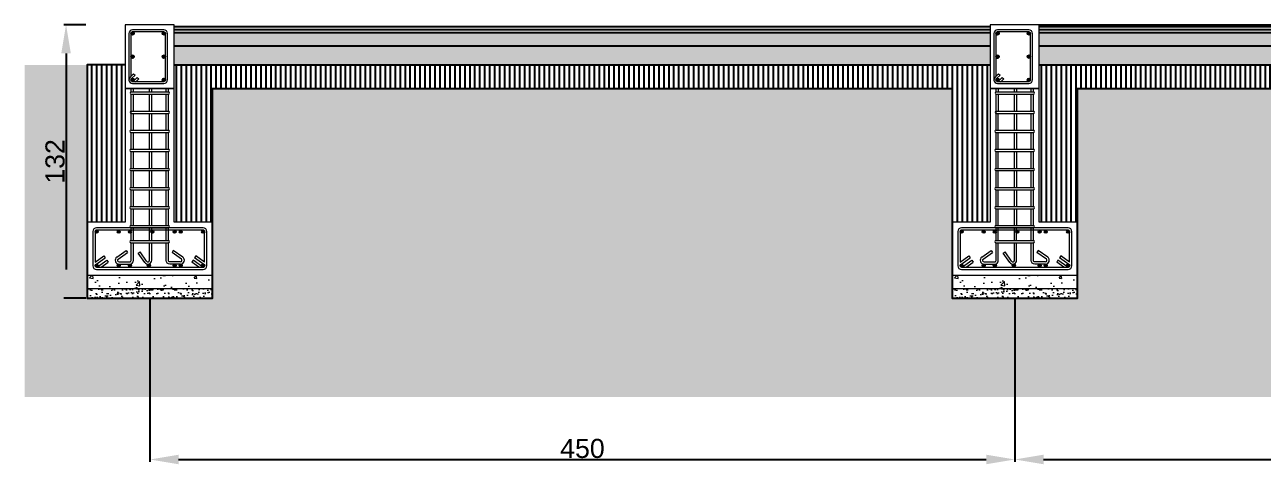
# Model space of a CAD drawing. Header units: centimetres. Extents: x 134057 to 145613, y 5028 to 39996.
# Drawn here: x 135015 to 135663, y 11762 to 11992 of the extents above; entities that cross this region are included whole.
import ezdxf

# ---------------------------------------------------------------- set-up
doc = ezdxf.new("R2010")
doc.units = ezdxf.units.CM
doc.header["$PDMODE"] = 2
for name, color, linetype, lineweight in [('ARS 01', 20, 'Continuous', 0), ('BEGOL', 254, 'Continuous', 18), ('LINE 0.20', 5, 'Continuous', 20), ('pondasi', 131, 'Continuous', 18), ('TEKS', 190, 'Continuous', 0)]:
    doc.layers.add(name, color=color, linetype=linetype, lineweight=lineweight)
doc.layers.add('dinding', color=151, linetype='Continuous')
doc.styles.get("Standard").update_dxf_attribs({"font": 'arial.ttf'})
doc.linetypes.add('BATTING', pattern='A,0.00254,-2.54,[134,ltypeshp.shx,S=2.54,R=0,X=-2.54,Y=0],-5.08,[134,ltypeshp.shx,S=2.54,R=180,X=2.54,Y=0],-2.54', length=10.16254)
doc.dimstyles.new('ISO-25', dxfattribs={"dimtxt": 2.5, "dimasz": 2.5, "dimexe": 1.25, "dimexo": 0.625, "dimtad": 1, "dimtxsty": 'Standard', "dimcen": 2.5, "dimadec": 0, "dimazin": 0, "dimtfac": 1, "dimtmove": 0, "dimatfit": 3, "dimfxl": 1, "dimarcsym": 0})
pattern_1 = [(90, (-15390.421, -24206.2774), (-2.6035, 0), [])]

# ---------------------------------------------------------------- blocks, each defined once
blk = doc.blocks.new('*D98')
at = {"layer": 'Defpoints', "color": 0, "transparency": 16777216}
for p in [(135047.7, 11992.18), (135036.69, 11849.04), (135047.7, 11849.04, -313.9)]:
    blk.add_point(p, dxfattribs=at)
at = {"layer": 'dinding', "color": 0, "lineweight": -2, "transparency": 16777216}
for p, q in [((135047.08, 11992.18), (135035.44, 11992.18)), ((135036.69, 11977.18), (135036.69, 11864.04)), ((135047.08, 11849.04), (135035.44, 11849.04))]:
    blk.add_line(p, q, dxfattribs=at)
at = {"layer": 'dinding', "color": 0, "transparency": 16777216}
for points in [[(135034.19, 11977.18), (135039.19, 11977.18), (135036.69, 11992.18)], [(135034.19, 11864.04), (135039.19, 11864.04), (135036.69, 11849.04)]]:
    blk.add_solid(points, dxfattribs=at)
at = {"layer": 'dinding', "color": 0, "transparency": 16777216, "insert": (135030.96, 11920.61), "char_height": 10, "attachment_point": 5, "rotation": 90}
blk.add_mtext('132', dxfattribs=at)
blk = doc.blocks.new('*D103')
at = {"layer": 'Defpoints', "color": 0, "transparency": 16777216}
for p in [(135080.6, 11849.04), (135533.26, 11849.04), (135533.26, 11764.51)]:
    blk.add_point(p, dxfattribs=at)
at = {"layer": 'dinding', "color": 0, "lineweight": -2, "transparency": 16777216}
for p, q in [((135080.6, 11848.42), (135080.6, 11763.26)), ((135533.26, 11848.42), (135533.26, 11763.26)), ((135095.6, 11764.51), (135518.26, 11764.51))]:
    blk.add_line(p, q, dxfattribs=at)
at = {"layer": 'dinding', "color": 0, "transparency": 16777216}
for points in [[(135095.6, 11767.01), (135095.6, 11762.01), (135080.6, 11764.51)], [(135518.26, 11767.01), (135518.26, 11762.01), (135533.26, 11764.51)]]:
    blk.add_solid(points, dxfattribs=at)
at = {"layer": 'dinding', "color": 0, "transparency": 16777216, "insert": (135306.93, 11770.24), "char_height": 10, "attachment_point": 5}
blk.add_mtext('450', dxfattribs=at)
blk = doc.blocks.new('*D104')
at = {"layer": 'Defpoints', "color": 0, "transparency": 16777216}
for p in [(135533.26, 11849.04), (135983.26, 11849.04), (135983.26, 11764.51)]:
    blk.add_point(p, dxfattribs=at)
at = {"layer": 'dinding', "color": 0, "lineweight": -2, "transparency": 16777216}
for p, q in [((135533.26, 11848.42), (135533.26, 11763.26)), ((135983.26, 11848.42), (135983.26, 11763.26)), ((135548.26, 11764.51), (135968.26, 11764.51))]:
    blk.add_line(p, q, dxfattribs=at)
at = {"layer": 'dinding', "color": 0, "transparency": 16777216}
for points in [[(135548.26, 11767.01), (135548.26, 11762.01), (135533.26, 11764.51)], [(135968.26, 11767.01), (135968.26, 11762.01), (135983.26, 11764.51)]]:
    blk.add_solid(points, dxfattribs=at)
at = {"layer": 'dinding', "color": 0, "transparency": 16777216, "insert": (135758.26, 11770.24), "char_height": 10, "attachment_point": 5}
blk.add_mtext('450', dxfattribs=at)

msp = doc.modelspace()

# ---------------------------------------------------------------- hatches: boundary and pattern name
at = {"true_color": 0x636466}
h = msp.add_hatch(dxfattribs=at)
h.set_pattern_fill('EARTH', color=251, scale=3, angle=45)
h.set_pattern_definition([(45, (-15390.42, -24206.277), (0, 26.9407684), [19.05, -19.05]), (45, (-15395.472, -24201.226), (0, 26.9407684), [19.05, -19.05]), (45, (-15400.524, -24196.175), (0, 26.9407684), [19.05, -19.05]), (135, (-15400.524, -24192.807), (-26.9407684, 0), [19.05, -19.05]), (135, (-15395.472, -24187.756), (-26.9407684, 0), [19.05, -19.05]), (135, (-15390.42, -24182.704), (-26.9407684, 0), [19.05, -19.05])])
h.paths.add_polyline_path([(136400.371, 11958.77), (136015.971, 11958.77), (136015.971, 11849.044), (135950.371, 11849.044), (135950.371, 11958.77), (135565.971, 11958.77), (135565.971, 11849.044), (135500.371, 11849.044), (135500.371, 11958.77), (135113.304, 11958.77), (135113.304, 11888.77), (135113.304, 11849.044), (135047.704, 11849.044), (135047.704, 11971.181), (135015.08, 11971.181), (135015.08, 11797.314), (136965.01, 11797.314), (136965.01, 11958.77), (136915.971, 11958.77), (136915.971, 11849.044), (136850.371, 11849.044), (136850.371, 11958.77), (136465.971, 11958.77), (136465.971, 11849.044), (136400.371, 11849.044)])
at = {"layer": 'ARS 01', "lineweight": 15}
h = msp.add_hatch(dxfattribs=at)
h.set_pattern_fill('ANSI33', color=256, scale=0.053202, style=0)
h.set_pattern_definition([(315, (135070.66984, 11987.60554), (-0.238885, -0.238885), []), (315, (135070.90873, 11987.60554), (-0.238885, -0.238885), [0.168917, -0.08446])])
h.paths.add_polyline_path([(135072.372, 11987.606, -1), (135070.67, 11987.606, -1)])
h = msp.add_hatch(dxfattribs=at)
h.set_pattern_fill('ANSI33', color=256, scale=0.053202, style=0)
h.set_pattern_definition([(225, (135088.721, 11987.60554), (0.238885, -0.238885), []), (225, (135088.48212, 11987.60554), (0.238885, -0.238885), [0.168917, -0.08446])])
h.paths.add_polyline_path([(135087.019, 11987.606, 1), (135088.721, 11987.606, 1)])
h = msp.add_hatch(dxfattribs=at)
h.set_pattern_fill('ANSI33', color=256, scale=0.053202, style=0)
h.set_pattern_definition([(315, (135523.33635, 11987.60554), (-0.238885, -0.238885), []), (315, (135523.57523, 11987.60554), (-0.238885, -0.238885), [0.168917, -0.08446])])
h.paths.add_polyline_path([(135525.039, 11987.606, -1), (135523.336, 11987.606, -1)])
h = msp.add_hatch(dxfattribs=at)
h.set_pattern_fill('ANSI33', color=256, scale=0.053202, style=0)
h.set_pattern_definition([(225, (135541.3875, 11987.60554), (0.238885, -0.238885), []), (225, (135541.14863, 11987.60554), (0.238885, -0.238885), [0.168917, -0.08446])])
h.paths.add_polyline_path([(135539.685, 11987.606, 1), (135541.388, 11987.606, 1)])
h = msp.add_hatch(dxfattribs=at)
h.set_pattern_fill('ANSI33', color=256, scale=0.053202, style=0)
h.set_pattern_definition([(45, (135070.66984, 11975.47544), (-0.238885, 0.238885), []), (45, (135070.90873, 11975.47544), (-0.238885, 0.238885), [0.168917, -0.08446])])
h.paths.add_polyline_path([(135072.372, 11975.475, 1), (135070.67, 11975.475, 1)])
h = msp.add_hatch(dxfattribs=at)
h.set_pattern_fill('ANSI33', color=256, scale=0.053202, style=0)
h.set_pattern_definition([(315, (135070.66984, 11975.47544), (-0.238885, -0.238885), []), (315, (135070.90873, 11975.47544), (-0.238885, -0.238885), [0.168917, -0.08446])])
h.paths.add_polyline_path([(135072.372, 11975.475, -1), (135070.67, 11975.475, -1)])
h = msp.add_hatch(dxfattribs=at)
h.set_pattern_fill('ANSI33', color=256, scale=0.053202, style=0)
h.set_pattern_definition([(135, (135088.721, 11975.47544), (0.238885, 0.238885), []), (135, (135088.48212, 11975.47544), (0.238885, 0.238885), [0.168917, -0.08446])])
h.paths.add_polyline_path([(135087.019, 11975.475, -1), (135088.721, 11975.475, -1)])
h = msp.add_hatch(dxfattribs=at)
h.set_pattern_fill('ANSI33', color=256, scale=0.053202, style=0)
h.set_pattern_definition([(225, (135088.721, 11975.47544), (0.238885, -0.238885), []), (225, (135088.48212, 11975.47544), (0.238885, -0.238885), [0.168917, -0.08446])])
h.paths.add_polyline_path([(135087.019, 11975.475, 1), (135088.721, 11975.475, 1)])
h = msp.add_hatch(dxfattribs=at)
h.set_pattern_fill('ANSI33', color=256, scale=0.053202, style=0)
h.set_pattern_definition([(45, (135523.33635, 11975.47544), (-0.238885, 0.238885), []), (45, (135523.57523, 11975.47544), (-0.238885, 0.238885), [0.168917, -0.08446])])
h.paths.add_polyline_path([(135525.039, 11975.475, 1), (135523.336, 11975.475, 1)])
h = msp.add_hatch(dxfattribs=at)
h.set_pattern_fill('ANSI33', color=256, scale=0.053202, style=0)
h.set_pattern_definition([(315, (135523.33635, 11975.47544), (-0.238885, -0.238885), []), (315, (135523.57523, 11975.47544), (-0.238885, -0.238885), [0.168917, -0.08446])])
h.paths.add_polyline_path([(135525.039, 11975.475, -1), (135523.336, 11975.475, -1)])
h = msp.add_hatch(dxfattribs=at)
h.set_pattern_fill('ANSI33', color=256, scale=0.053202, style=0)
h.set_pattern_definition([(135, (135541.3875, 11975.47544), (0.238885, 0.238885), []), (135, (135541.14863, 11975.47544), (0.238885, 0.238885), [0.168917, -0.08446])])
h.paths.add_polyline_path([(135539.685, 11975.475, -1), (135541.388, 11975.475, -1)])
h = msp.add_hatch(dxfattribs=at)
h.set_pattern_fill('ANSI33', color=256, scale=0.053202, style=0)
h.set_pattern_definition([(225, (135541.3875, 11975.47544), (0.238885, -0.238885), []), (225, (135541.14863, 11975.47544), (0.238885, -0.238885), [0.168917, -0.08446])])
h.paths.add_polyline_path([(135539.685, 11975.475, 1), (135541.388, 11975.475, 1)])
h = msp.add_hatch(dxfattribs=at)
h.set_pattern_fill('ANSI33', color=256, scale=0.053202, style=0)
h.set_pattern_definition([(45, (135070.66984, 11963.34534), (-0.238885, 0.238885), []), (45, (135070.90873, 11963.34534), (-0.238885, 0.238885), [0.168917, -0.08446])])
h.paths.add_polyline_path([(135072.372, 11963.345, 1), (135070.67, 11963.345, 1)])
h = msp.add_hatch(dxfattribs=at)
h.set_pattern_fill('ANSI33', color=256, scale=0.053202, style=0)
h.set_pattern_definition([(135, (135088.721, 11963.34534), (0.238885, 0.238885), []), (135, (135088.48212, 11963.34534), (0.238885, 0.238885), [0.168917, -0.08446])])
h.paths.add_polyline_path([(135087.019, 11963.345, -1), (135088.721, 11963.345, -1)])
h = msp.add_hatch(dxfattribs=at)
h.set_pattern_fill('ANSI33', color=256, scale=0.053202, style=0)
h.set_pattern_definition([(45, (135523.33635, 11963.34534), (-0.238885, 0.238885), []), (45, (135523.57523, 11963.34534), (-0.238885, 0.238885), [0.168917, -0.08446])])
h.paths.add_polyline_path([(135525.039, 11963.345, 1), (135523.336, 11963.345, 1)])
h = msp.add_hatch(dxfattribs=at)
h.set_pattern_fill('ANSI33', color=256, scale=0.053202, style=0)
h.set_pattern_definition([(135, (135541.3875, 11963.34534), (0.238885, 0.238885), []), (135, (135541.14863, 11963.34534), (0.238885, 0.238885), [0.168917, -0.08446])])
h.paths.add_polyline_path([(135539.685, 11963.345, -1), (135541.388, 11963.345, -1)])
at = {"layer": 'dinding', "true_color": 0x636466}
h = msp.add_hatch(dxfattribs=at)
h.set_pattern_fill('AR-CONC', color=251, scale=0.06, angle=45)
h.set_pattern_definition([(95, (-15390.421, -24206.277), (8.405679, 7.05320276), [1.143, -12.573]), (40, (-15390.421, -24206.277), (-9.6011072, 6.6106037), [0.9144, -10.05843505]), (145.451445, (-15389.72, -24205.69), (-1.19542786, 13.6638061), [0.9714005, -10.6854147]), (91.1842, (-15392.576, -24204.122), (13.2846146, 9.7172048), [1.7145, -18.8595]), (141.635558, (-15391.469, -24203.312), (-0.425197, 20.5696058), [1.4571014, -16.0281365]), (36.184151, (-15392.576, -24204.122), (-0.425197, 20.5696058), [1.371598, -15.087584]), (66, (-15390.96, -24203.583), (10.77119876, 2.09370894), [1.143, -12.573]), (11, (-15390.96, -24203.583), (-5.1923956, 10.4364716), [0.9144, -10.0584]), (116.451445, (-15390.062, -24203.409), (5.5788031, 12.53018056), [0.9714005, -10.68539626]), (82.5, (-15390.421, -24206.2774), (-3.45632814, 3.71840482), [0, -9.93648, 0, -10.2108, 0, -10.0965]), (52.5, (-15390.421, -24206.2774), (-1.41538364, 7.08522002), [0, -5.82168, 0, -9.70788, 0, -3.8481]), (12.5, (-15392.824, -24208.6806), (5.99567178, 5.50957173), [0, -3.81, 0, -11.8872, 0, -15.7734]), (2.5, (-15393.9016, -24209.758), (5.20583427, 7.36334357), [0, -4.953, 0, -7.89432, 0, -11.2014])])
h.paths.add_polyline_path([(135520.371, 11988.181), (135093.304, 11988.181), (135093.304, 11981.181), (135520.371, 11981.181)])
h.paths.add_polyline_path([(135970.371, 11988.181), (135545.971, 11988.181), (135545.971, 11981.181), (135970.371, 11981.181)])
h.paths.add_polyline_path([(136870.371, 11988.181), (136445.971, 11988.181), (136445.971, 11981.181), (136870.371, 11981.181)])
h = msp.add_hatch(dxfattribs=at)
h.set_pattern_fill('AR-SAND', color=251, scale=0.075, angle=45)
h.set_pattern_definition([(82.5, (-15390.421, -24206.2774), (-2.680360115, 2.51065117), [0, -2.8956, 0, -3.2385, 0, -3.095625]), (52.5, (-15390.421, -24206.2774), (-1.41758196, 6.18549639), [0, -1.5621, 0, -2.60985, 0, -1.000125]), (12.5, (-15392.0777, -24207.9343), (4.187248694, 4.20249234), [0, -0.9525, 0, -3.429, 0, -4.47675]), (2.5, (-15392.0777, -24207.9343), (2.86710832, 5.23163086), [0, -0.47625, 0, -2.2479, 0, -2.57175])])
h.paths.add_polyline_path([(135520.371, 11980.051), (135520.371, 11981.181), (135093.304, 11981.181), (135093.304, 11971.181), (135520.371, 11971.181)])
h = msp.add_hatch(dxfattribs=at)
h.set_pattern_fill('AR-SAND', color=251, scale=0.075, angle=45)
h.set_pattern_definition([(82.5, (-14937.7544, -24206.472), (-2.680360115, 2.51065117), [0, -2.8956, 0, -3.2385, 0, -3.095625]), (52.5, (-14937.7544, -24206.472), (-1.41758196, 6.18549639), [0, -1.5621, 0, -2.60985, 0, -1.000125]), (12.5, (-14939.4112, -24208.129), (4.187248694, 4.20249234), [0, -0.9525, 0, -3.429, 0, -4.47675]), (2.5, (-14939.411, -24208.129), (2.86710832, 5.23163086), [0, -0.47625, 0, -2.2479, 0, -2.57175])])
h.paths.add_polyline_path([(135973.037, 11979.856), (135973.037, 11980.986), (135545.971, 11980.986), (135545.971, 11970.986), (135973.037, 11970.986)])
h = msp.add_hatch(dxfattribs=at)
h.set_pattern_fill('ANSI31', color=251, scale=0.82, angle=45)
h.set_pattern_definition(pattern_1)
h.paths.add_polyline_path([(135067.704, 11958.77), (135067.704, 11971.181), (135047.704, 11971.181), (135047.704, 11888.77), (135067.704, 11888.77)])
h.paths.add_polyline_path([(136915.971, 11958.77), (136895.971, 11958.77), (136895.971, 11888.77), (136915.971, 11888.77)])
h = msp.add_hatch(dxfattribs=at)
h.set_pattern_fill('ANSI31', color=251, scale=0.82, angle=45)
h.set_pattern_definition(pattern_1)
h.paths.add_polyline_path([(135520.371, 11971.181), (135093.304, 11971.181), (135093.304, 11958.77), (135093.304, 11888.77), (135113.304, 11888.77), (135113.304, 11958.77), (135500.371, 11958.77), (135500.371, 11888.77), (135520.371, 11888.77), (135520.371, 11958.77)])
h = msp.add_hatch(dxfattribs=at)
h.set_pattern_fill('ANSI31', color=251, scale=0.82, angle=45)
h.set_pattern_definition([(90, (-14937.7544, -24206.2774), (-2.6035, 0), [])])
h.paths.add_polyline_path([(135973.037, 11971.181), (135545.971, 11971.181), (135545.971, 11958.77), (135545.971, 11888.77), (135565.971, 11888.77), (135565.971, 11958.77), (135953.037, 11958.77), (135953.037, 11888.77), (135973.037, 11888.77), (135973.037, 11958.77)])
at = {"layer": 'pondasi'}
h = msp.add_hatch(color=256, dxfattribs=at)
h.dxf.hatch_style = 1
h.paths.add_polyline_path([(135051.904, 11883.77, -1), (135053.504, 11883.77, -1)])
h = msp.add_hatch(color=256, dxfattribs=at)
h.dxf.hatch_style = 1
h.paths.add_polyline_path([(135063.471, 11883.77, -1), (135065.071, 11883.77, -1)])
h = msp.add_hatch(color=256, dxfattribs=at)
h.dxf.hatch_style = 1
h.paths.add_polyline_path([(135069.279, 11883.77, -1), (135070.879, 11883.77, -1)])
h = msp.add_hatch(color=256, dxfattribs=at)
h.dxf.hatch_style = 1
h.paths.add_polyline_path([(135081.07, 11883.755, -1), (135082.67, 11883.755, -1)])
h = msp.add_hatch(color=256, dxfattribs=at)
h.dxf.hatch_style = 1
h.paths.add_polyline_path([(135092.712, 11883.77, -1), (135094.312, 11883.77, -1)])
h = msp.add_hatch(color=256, dxfattribs=at)
h.dxf.hatch_style = 1
h.paths.add_polyline_path([(135095.937, 11883.77, -1), (135097.537, 11883.77, -1)])
h = msp.add_hatch(color=256, dxfattribs=at)
h.dxf.hatch_style = 1
h.paths.add_polyline_path([(135107.654, 11883.77, -1), (135109.254, 11883.77, -1)])
h = msp.add_hatch(color=256, dxfattribs=at)
h.dxf.hatch_style = 1
h.paths.add_polyline_path([(135504.571, 11883.77, -1), (135506.171, 11883.77, -1)])
h = msp.add_hatch(color=256, dxfattribs=at)
h.dxf.hatch_style = 1
h.paths.add_polyline_path([(135516.137, 11883.77, -1), (135517.737, 11883.77, -1)])
h = msp.add_hatch(color=256, dxfattribs=at)
h.dxf.hatch_style = 1
h.paths.add_polyline_path([(135521.945, 11883.77, -1), (135523.545, 11883.77, -1)])
h = msp.add_hatch(color=256, dxfattribs=at)
h.dxf.hatch_style = 1
h.paths.add_polyline_path([(135533.737, 11883.755, -1), (135535.337, 11883.755, -1)])
h = msp.add_hatch(color=256, dxfattribs=at)
h.dxf.hatch_style = 1
h.paths.add_polyline_path([(135545.379, 11883.77, -1), (135546.979, 11883.77, -1)])
h = msp.add_hatch(color=256, dxfattribs=at)
h.dxf.hatch_style = 1
h.paths.add_polyline_path([(135548.604, 11883.77, -1), (135550.204, 11883.77, -1)])
h = msp.add_hatch(color=256, dxfattribs=at)
h.dxf.hatch_style = 1
h.paths.add_polyline_path([(135560.321, 11883.77, -1), (135561.921, 11883.77, -1)])
at = {"layer": 'pondasi', "lineweight": 5, "ltscale": 0.5}
h = msp.add_hatch(dxfattribs=at)
h.set_pattern_fill('AR-CONC', color=256, scale=0.09)
h.set_pattern_definition([(50, (134840.229, 6029.036), (16.39662, -1.434518), [1.7145, -18.8595]), (355, (134840.229, 6029.036), (-3.17191, 17.195116), [1.3716, -15.087653]), (100.45144, (134841.595, 6028.917), (13.224712, 15.760598), [1.4571, -16.02812]), (46.1842, (134840.229, 6033.608), (24.397114, -3.78381), [2.57175, -28.28925]), (96.63556, (134842.262, 6033.293), (21.36637, 22.26835), [2.18565, -24.0422]), (351.18415, (134840.23, 6033.608), (21.36637, 22.26835), [2.0574, -22.63138]), (21, (134842.515, 6032.465), (13.645295, -9.203868), [1.7145, -18.8595]), (326, (134842.515, 6032.465), (5.562183, 16.576917), [1.3716, -15.0876]), (71.45144, (134843.652, 6031.698), (19.207478, 7.37305), [1.4571, -16.028094]), (37.5, (134840.229, 6029.0364), (0.277974, 7.6099535), [0, -14.90472, 0, -15.3162, 0, -15.14475]), (7.5, (134840.229, 6029.0364), (6.01377, 9.016252), [0, -8.73252, 0, -14.56182, 0, -5.77215]), (327.5, (134835.131, 6029.0364), (12.2031536, -0.515587), [0, -5.715, 0, -17.8308, 0, -23.6601]), (317.5, (134832.845, 6029.036), (13.331626, 2.288384), [0, -7.4295, 0, -11.84148, 0, -16.8021])])
h.paths.add_polyline_path([(135113.304, 11861.044), (135047.704, 11861.044), (135047.704, 11854.044), (135113.304, 11854.044)])
at = {"layer": 'pondasi'}
h = msp.add_hatch(color=256, dxfattribs=at)
h.dxf.hatch_style = 1
h.paths.add_polyline_path([(135051.904, 11866.044, 1), (135053.504, 11866.044, 1)])
h = msp.add_hatch(color=256, dxfattribs=at)
h.dxf.hatch_style = 1
h.paths.add_polyline_path([(135063.471, 11866.044, 1), (135065.071, 11866.044, 1)])
h = msp.add_hatch(color=256, dxfattribs=at)
h.dxf.hatch_style = 1
h.paths.add_polyline_path([(135069.279, 11866.044, 1), (135070.879, 11866.044, 1)])
h = msp.add_hatch(color=256, dxfattribs=at)
h.dxf.hatch_style = 1
h.paths.add_polyline_path([(135079.204, 11866.044, 1), (135080.804, 11866.044, 1)])
h = msp.add_hatch(color=256, dxfattribs=at)
h.dxf.hatch_style = 1
h.paths.add_polyline_path([(135092.712, 11866.044, 1), (135094.312, 11866.044, 1)])
h = msp.add_hatch(color=256, dxfattribs=at)
h.dxf.hatch_style = 1
h.paths.add_polyline_path([(135095.937, 11866.044, 1), (135097.537, 11866.044, 1)])
h = msp.add_hatch(color=256, dxfattribs=at)
h.dxf.hatch_style = 1
h.paths.add_polyline_path([(135107.654, 11866.044, 1), (135109.254, 11866.044, 1)])
at = {"layer": 'pondasi', "lineweight": 5, "ltscale": 0.5}
h = msp.add_hatch(dxfattribs=at)
h.set_pattern_fill('AR-CONC', color=256, scale=0.09)
h.set_pattern_definition([(50, (135292.895, 6029.036), (16.39662, -1.434518), [1.7145, -18.8595]), (355, (135292.895, 6029.036), (-3.17191, 17.195116), [1.3716, -15.087653]), (100.45144, (135294.262, 6028.917), (13.224712, 15.760598), [1.4571, -16.02812]), (46.1842, (135292.895, 6033.608), (24.397114, -3.78381), [2.57175, -28.28925]), (96.63556, (135294.928, 6033.293), (21.36637, 22.26835), [2.18565, -24.0422]), (351.18415, (135292.895, 6033.608), (21.36637, 22.26835), [2.0574, -22.63138]), (21, (135295.181, 6032.465), (13.645295, -9.203868), [1.7145, -18.8595]), (326, (135295.181, 6032.465), (5.562183, 16.576917), [1.3716, -15.0876]), (71.45144, (135296.318, 6031.698), (19.207478, 7.37305), [1.4571, -16.028094]), (37.5, (135292.8953, 6029.0364), (0.277974, 7.6099535), [0, -14.90472, 0, -15.3162, 0, -15.14475]), (7.5, (135292.895, 6029.0364), (6.01377, 9.016252), [0, -8.73252, 0, -14.56182, 0, -5.77215]), (327.5, (135287.7975, 6029.0364), (12.2031536, -0.515587), [0, -5.715, 0, -17.8308, 0, -23.6601]), (317.5, (135285.512, 6029.036), (13.331626, 2.288384), [0, -7.4295, 0, -11.84148, 0, -16.8021])])
h.paths.add_polyline_path([(135565.971, 11861.044), (135500.371, 11861.044), (135500.371, 11854.044), (135565.971, 11854.044)])
at = {"layer": 'pondasi'}
h = msp.add_hatch(color=256, dxfattribs=at)
h.dxf.hatch_style = 1
h.paths.add_polyline_path([(135504.571, 11866.044, 1), (135506.171, 11866.044, 1)])
h = msp.add_hatch(color=256, dxfattribs=at)
h.dxf.hatch_style = 1
h.paths.add_polyline_path([(135516.137, 11866.044, 1), (135517.737, 11866.044, 1)])
h = msp.add_hatch(color=256, dxfattribs=at)
h.dxf.hatch_style = 1
h.paths.add_polyline_path([(135521.945, 11866.044, 1), (135523.545, 11866.044, 1)])
h = msp.add_hatch(color=256, dxfattribs=at)
h.dxf.hatch_style = 1
h.paths.add_polyline_path([(135531.871, 11866.044, 1), (135533.471, 11866.044, 1)])
h = msp.add_hatch(color=256, dxfattribs=at)
h.dxf.hatch_style = 1
h.paths.add_polyline_path([(135545.379, 11866.044, 1), (135546.979, 11866.044, 1)])
h = msp.add_hatch(color=256, dxfattribs=at)
h.dxf.hatch_style = 1
h.paths.add_polyline_path([(135548.604, 11866.044, 1), (135550.204, 11866.044, 1)])
h = msp.add_hatch(color=256, dxfattribs=at)
h.dxf.hatch_style = 1
h.paths.add_polyline_path([(135560.321, 11866.044, 1), (135561.921, 11866.044, 1)])
at = {"layer": 'pondasi', "lineweight": 5, "ltscale": 0.5}
h = msp.add_hatch(dxfattribs=at)
h.set_pattern_fill('AR-SAND', color=256, scale=0.08)
h.set_pattern_definition([(37.5, (134840.2288, 6029.0364), (-0.1280025, 3.9153059), [0, -3.08864, 0, -3.4544, 0, -3.302]), (7.5, (134840.229, 6029.0364), (3.5961863, 5.734601), [0, -1.66624, 0, -2.78384, 0, -1.0668]), (327.5, (134837.7295, 6029.0364), (6.327939, 0.0114975), [0, -1.016, 0, -3.6576, 0, -4.7752]), (317.5, (134837.7295, 6029.0364), (6.1084516, 1.7834346), [0, -0.508, 0, -2.39776, 0, -2.7432])])
h.paths.add_polyline_path([(135113.304, 11854.044), (135047.704, 11854.044), (135047.704, 11849.044), (135113.304, 11849.044)])
h = msp.add_hatch(dxfattribs=at)
h.set_pattern_fill('AR-SAND', color=256, scale=0.08)
h.set_pattern_definition([(37.5, (135292.8953, 6029.0364), (-0.1280025, 3.9153059), [0, -3.08864, 0, -3.4544, 0, -3.302]), (7.5, (135292.8953, 6029.0364), (3.5961863, 5.734601), [0, -1.66624, 0, -2.78384, 0, -1.0668]), (327.5, (135290.396, 6029.0364), (6.327939, 0.0114975), [0, -1.016, 0, -3.6576, 0, -4.7752]), (317.5, (135290.396, 6029.0364), (6.1084516, 1.7834346), [0, -0.508, 0, -2.39776, 0, -2.7432])])
h.paths.add_polyline_path([(135565.971, 11854.044), (135500.371, 11854.044), (135500.371, 11849.044), (135565.971, 11849.044)])

# ---------------------------------------------------------------- linework, layer by layer
at = {"layer": 'BEGOL', "lineweight": 15}
for p, q in [((135069.606, 11987.606), (135069.606, 11975.475)), ((135070.67, 11987.606), (135070.67, 11975.475)), ((135083.651, 11989.521), (135071.521, 11989.521)), ((135083.651, 11988.457), (135071.521, 11988.457)), ((135087.87, 11989.521), (135075.74, 11989.521)), ((135087.87, 11988.457), (135075.74, 11988.457)), ((135088.721, 11975.475), (135088.721, 11987.606)), ((135089.785, 11975.475), (135089.785, 11987.606)), ((135522.272, 11987.606), (135522.272, 11975.475)), ((135523.336, 11987.606), (135523.336, 11975.475)), ((135536.318, 11989.521), (135524.188, 11989.521)), ((135536.318, 11988.457), (135524.188, 11988.457)), ((135540.536, 11989.521), (135528.406, 11989.521)), ((135540.536, 11988.457), (135528.406, 11988.457)), ((135541.388, 11975.475), (135541.388, 11987.606)), ((135542.452, 11975.475), (135542.452, 11987.606)), ((135069.606, 11975.475), (135069.606, 11963.345)), ((135070.67, 11975.475), (135070.67, 11965.193)), ((135088.721, 11963.345), (135088.721, 11975.475)), ((135089.785, 11963.345), (135089.785, 11975.475)), ((135522.272, 11975.475), (135522.272, 11963.345)), ((135523.336, 11975.475), (135523.336, 11965.193)), ((135541.388, 11963.345), (135541.388, 11975.475)), ((135542.452, 11963.345), (135542.452, 11975.475)), ((135071.521, 11962.494), (135083.651, 11962.494)), ((135071.521, 11961.43), (135083.651, 11961.43)), ((135075.74, 11962.494), (135087.87, 11962.494)), ((135075.74, 11961.43), (135087.87, 11961.43)), ((135524.188, 11962.494), (135536.318, 11962.494)), ((135524.188, 11961.43), (135536.318, 11961.43)), ((135528.406, 11962.494), (135540.536, 11962.494)), ((135528.406, 11961.43), (135540.536, 11961.43))]:
    msp.add_line(p, q, dxfattribs=at)
for points in [[(135070.174, 11964.706), (135072.041, 11966.536), (135072.785, 11965.776), (135070.919, 11963.947)], [(135072.123, 11962.743), (135073.952, 11964.61), (135074.712, 11963.865), (135073.368, 11962.494)], [(135522.84, 11964.706), (135524.707, 11966.536), (135525.452, 11965.776), (135523.586, 11963.947)], [(135524.789, 11962.743), (135526.619, 11964.61), (135527.379, 11963.865), (135526.035, 11962.494)]]:
    msp.add_lwpolyline(points, dxfattribs=at)
for centre in [(135071.521, 11987.606), (135087.87, 11987.606), (135524.188, 11987.606), (135540.536, 11987.606), (135071.521, 11975.475), (135071.521, 11975.475), (135087.87, 11975.475), (135087.87, 11975.475), (135524.188, 11975.475), (135524.188, 11975.475), (135540.536, 11975.475), (135540.536, 11975.475), (135071.521, 11963.345), (135087.87, 11963.345), (135524.188, 11963.345), (135540.536, 11963.345)]:
    msp.add_circle(centre, 0.851, dxfattribs=at)
for centre, radius, start, end in [((135071.521, 11987.606), 1.915, 90, 180), ((135071.521, 11987.606), 0.851, 90, 180), ((135087.87, 11987.606), 1.915, 0, 90), ((135087.87, 11987.606), 0.851, 360, 90), ((135524.188, 11987.606), 1.915, 90, 180), ((135524.188, 11987.606), 0.851, 90, 180), ((135540.536, 11987.606), 1.915, 0, 90), ((135540.536, 11987.606), 0.851, 360, 90), ((135071.521, 11975.475), 0.851, 90, 180), ((135071.521, 11975.475), 0.851, 180, 270), ((135071.521, 11975.475), 1.915, 315.2895, 315.868534), ((135087.87, 11975.475), 0.851, 360, 90), ((135087.87, 11975.475), 0.851, 270, 360), ((135524.188, 11975.475), 0.851, 90, 180), ((135524.188, 11975.475), 0.851, 180, 270), ((135524.188, 11975.475), 1.915, 315.2895, 315.868534), ((135540.536, 11975.475), 0.851, 360, 90), ((135540.536, 11975.475), 0.851, 270, 360), ((135071.521, 11963.345), 1.915, 134.131466, 270), ((135524.188, 11963.345), 1.915, 134.131466, 270), ((135071.521, 11963.345), 1.915, 180, 270), ((135071.521, 11963.345), 0.851, 180, 270), ((135071.521, 11963.345), 1.915, 315.2895, 315.868534), ((135087.87, 11963.345), 0.851, 270, 360), ((135087.87, 11963.345), 1.915, 270, 360), ((135524.188, 11963.345), 1.915, 180, 270), ((135524.188, 11963.345), 0.851, 180, 270), ((135524.188, 11963.345), 1.915, 315.2895, 315.868534), ((135540.536, 11963.345), 0.851, 270, 360), ((135540.536, 11963.345), 1.915, 270, 360)]:
    msp.add_arc(centre, radius, start, end, dxfattribs=at)
at = {"layer": 'dinding'}
for p, q in [((135093.304, 11991.181), (135520.622, 11991.181)), ((135545.971, 11992.181), (135970.371, 11992.181)), ((135545.971, 11991.181), (135970.371, 11991.181)), ((135093.304, 11988.181), (135520.622, 11988.181)), ((135545.971, 11988.181), (135970.371, 11988.181)), ((135093.304, 11981.181), (135520.622, 11981.181)), ((135545.971, 11981.181), (135970.371, 11981.181)), ((135093.304, 11971.181), (135520.622, 11971.181)), ((135545.971, 11971.181), (135970.371, 11971.181))]:
    msp.add_line(p, q, dxfattribs=at)
at = {"layer": 'dinding', "linetype": 'BATTING', "ltscale": 0.12}
for p, q in [((135093.304, 11989.681), (135520.622, 11989.681)), ((135545.971, 11989.681), (135970.371, 11989.681))]:
    msp.add_line(p, q, dxfattribs=at)
at = {"layer": 'dinding'}
msp.add_lwpolyline([(135067.704, 11971.181), (135047.704, 11971.181), (135047.704, 11849.044), (135113.304, 11849.044), (135113.304, 11888.77), (135113.304, 11958.77), (135500.371, 11958.77), (135500.371, 11849.044), (135565.971, 11849.044), (135565.971, 11958.77), (135950.371, 11958.77), (135950.371, 11849.044), (136015.971, 11849.044), (136015.971, 11958.77), (136400.371, 11958.77), (136400.371, 11849.044), (136465.971, 11849.044), (136465.971, 11958.77), (136850.371, 11958.77), (136850.371, 11849.044), (136915.971, 11849.044), (136915.971, 11958.77), (136895.971, 11958.77)], dxfattribs=at)
at = {"layer": 'LINE 0.20', "lineweight": 15}
for p, q in [((135088.227, 11992.181), (135067.704, 11992.181)), ((135067.704, 11992.181, -313.896), (135067.704, 11980.051, -313.896)), ((135088.478, 11992.181), (135067.955, 11992.181)), ((135093.304, 11992.181), (135071.164, 11992.181)), ((135093.304, 11958.77, -313.896), (135093.304, 11992.181, -313.896)), ((135540.893, 11992.181), (135520.371, 11992.181)), ((135520.371, 11992.181, -313.896), (135520.371, 11980.051, -313.896)), ((135540.893, 11992.181), (135520.371, 11992.181)), ((135545.971, 11992.181), (135523.831, 11992.181)), ((135545.971, 11958.77, -313.896), (135545.971, 11992.181, -313.896)), ((135067.704, 11980.051, -313.896), (135067.704, 11958.77, -313.896)), ((135520.371, 11980.051, -313.896), (135520.371, 11958.77, -313.896))]:
    msp.add_line(p, q, dxfattribs=at)
at = {"layer": 'pondasi', "lineweight": 15}
for p, q in [((135067.704, 11958.77), (135088.227, 11958.77)), ((135071.164, 11958.77), (135093.304, 11958.77)), ((135520.371, 11958.77), (135540.893, 11958.77)), ((135523.831, 11958.77), (135545.971, 11958.77))]:
    msp.add_line(p, q, dxfattribs=at)
at = {"layer": 'pondasi'}
for p, q in [((135080.321, 11956.97, -313.896), (135080.321, 11958.77, -313.896)), ((135081.521, 11956.97, -313.896), (135081.521, 11958.77, -313.896)), ((135532.988, 11956.97, -313.896), (135532.988, 11958.77, -313.896)), ((135534.188, 11956.97, -313.896), (135534.188, 11958.77, -313.896)), ((135070.813, 11956.97, -387.947), (135090.304, 11956.97, -627.792)), ((135070.813, 11955.77, -387.947), (135090.304, 11955.77, -627.792)), ((135080.321, 11946.97, -313.896), (135080.321, 11955.77, -313.896)), ((135081.521, 11946.97, -313.896), (135081.521, 11955.77, -313.896)), ((135523.48, 11956.97, -387.947), (135542.971, 11956.97, -627.792)), ((135523.48, 11955.77, -387.947), (135542.971, 11955.77, -627.792)), ((135532.988, 11946.97, -313.896), (135532.988, 11955.77, -313.896)), ((135534.188, 11946.97, -313.896), (135534.188, 11955.77, -313.896)), ((135070.813, 11946.97, -387.947), (135090.304, 11946.97, -627.792)), ((135070.813, 11945.77, -387.947), (135090.304, 11945.77, -627.792)), ((135080.321, 11936.97, -313.896), (135080.321, 11945.77, -313.896)), ((135081.521, 11936.97, -313.896), (135081.521, 11945.77, -313.896)), ((135523.48, 11946.97, -387.947), (135542.971, 11946.97, -627.792)), ((135523.48, 11945.77, -387.947), (135542.971, 11945.77, -627.792)), ((135532.988, 11936.97, -313.896), (135532.988, 11945.77, -313.896)), ((135534.188, 11936.97, -313.896), (135534.188, 11945.77, -313.896)), ((135070.704, 11936.97, -627.792), (135090.304, 11936.97, -627.792)), ((135070.704, 11935.77, -627.792), (135090.304, 11935.77, -627.792)), ((135080.321, 11926.97, -313.896), (135080.321, 11935.77, -313.896)), ((135081.521, 11926.97, -313.896), (135081.521, 11935.77, -313.896)), ((135523.371, 11936.97, -627.792), (135542.971, 11936.97, -627.792)), ((135523.371, 11935.77, -627.792), (135542.971, 11935.77, -627.792)), ((135532.988, 11926.97, -313.896), (135532.988, 11935.77, -313.896)), ((135534.188, 11926.97, -313.896), (135534.188, 11935.77, -313.896)), ((135070.704, 11926.97, -627.792), (135090.304, 11926.97, -627.792)), ((135070.704, 11925.77, -627.792), (135090.304, 11925.77, -627.792)), ((135080.321, 11916.97, -313.896), (135080.321, 11925.77, -313.896)), ((135081.521, 11916.97, -313.896), (135081.521, 11925.77, -313.896)), ((135523.371, 11926.97, -627.792), (135542.971, 11926.97, -627.792)), ((135523.371, 11925.77, -627.792), (135542.971, 11925.77, -627.792)), ((135532.988, 11916.97, -313.896), (135532.988, 11925.77, -313.896)), ((135534.188, 11916.97, -313.896), (135534.188, 11925.77, -313.896)), ((135070.704, 11916.97, -627.792), (135090.304, 11916.97, -627.792)), ((135070.704, 11915.77, -627.792), (135090.304, 11915.77, -627.792)), ((135080.321, 11906.97, -313.896), (135080.321, 11915.77, -313.896)), ((135081.521, 11906.97, -313.896), (135081.521, 11915.77, -313.896)), ((135523.371, 11916.97, -627.792), (135542.971, 11916.97, -627.792)), ((135523.371, 11915.77, -627.792), (135542.971, 11915.77, -627.792)), ((135532.988, 11906.97, -313.896), (135532.988, 11915.77, -313.896)), ((135534.188, 11906.97, -313.896), (135534.188, 11915.77, -313.896)), ((135070.704, 11906.97, -627.792), (135090.304, 11906.97, -627.792)), ((135523.371, 11906.97, -627.792), (135542.971, 11906.97, -627.792)), ((135070.704, 11905.77, -627.792), (135090.304, 11905.77, -627.792)), ((135080.321, 11896.97, -313.896), (135080.321, 11905.77, -313.896)), ((135081.521, 11896.97, -313.896), (135081.521, 11905.77, -313.896)), ((135523.371, 11905.77, -627.792), (135542.971, 11905.77, -627.792)), ((135532.988, 11896.97, -313.896), (135532.988, 11905.77, -313.896)), ((135534.188, 11896.97, -313.896), (135534.188, 11905.77, -313.896)), ((135070.704, 11896.97, -627.792), (135090.304, 11896.97, -627.792)), ((135070.704, 11895.77, -627.792), (135090.304, 11895.77, -627.792)), ((135080.321, 11886.97, -313.896), (135080.321, 11895.77, -313.896)), ((135081.521, 11886.97, -313.896), (135081.521, 11895.77, -313.896)), ((135523.371, 11896.97, -627.792), (135542.971, 11896.97, -627.792)), ((135523.371, 11895.77, -627.792), (135542.971, 11895.77, -627.792)), ((135532.988, 11886.97, -313.896), (135532.988, 11895.77, -313.896)), ((135534.188, 11886.97, -313.896), (135534.188, 11895.77, -313.896)), ((135070.704, 11886.97, -627.792), (135090.304, 11886.97, -627.792)), ((135523.371, 11886.97, -627.792), (135542.971, 11886.97, -627.792)), ((135070.704, 11885.77, -627.792), (135090.304, 11885.77, -627.792)), ((135080.295, 11879.244, -627.792), (135080.295, 11885.77, -627.792)), ((135081.495, 11879.244, -627.792), (135081.495, 11885.77, -627.792)), ((135523.371, 11885.77, -627.792), (135542.971, 11885.77, -627.792)), ((135532.962, 11879.244, -627.792), (135532.962, 11885.77, -627.792)), ((135534.162, 11879.244, -627.792), (135534.162, 11885.77, -627.792)), ((135063.274, 11870.483, -627.792), (135068.188, 11873.924, -627.792)), ((135068.188, 11873.924, -627.792), (135068.877, 11872.941, -627.792)), ((135070.704, 11879.244, -627.792), (135090.304, 11879.244, -627.792)), ((135070.704, 11878.044, -627.792), (135090.304, 11878.044, -627.792)), ((135080.295, 11868.844, -627.792), (135080.295, 11878.044, -627.792)), ((135081.495, 11868.844, -627.792), (135081.495, 11878.044, -627.792)), ((135092.82, 11873.924, -627.792), (135092.131, 11872.941, -627.792)), ((135097.735, 11870.483, -627.792), (135092.82, 11873.924, -627.792)), ((135515.94, 11870.483, -627.792), (135520.855, 11873.924, -627.792)), ((135520.855, 11873.924, -627.792), (135521.543, 11872.941, -627.792)), ((135523.371, 11879.244, -627.792), (135542.971, 11879.244, -627.792)), ((135523.371, 11878.044, -627.792), (135542.971, 11878.044, -627.792)), ((135532.962, 11868.844, -627.792), (135532.962, 11878.044, -627.792)), ((135534.162, 11868.844, -627.792), (135534.162, 11878.044, -627.792)), ((135545.486, 11873.924, -627.792), (135544.798, 11872.941, -627.792)), ((135550.401, 11870.483, -627.792), (135545.486, 11873.924, -627.792)), ((135051.904, 11867.926, -627.792), (135056.472, 11871.124, -627.792)), ((135052.245, 11866.7, -627.792), (135057.16, 11870.141, -627.792)), ((135053.163, 11865.389, -627.792), (135058.078, 11868.831, -627.792)), ((135055.048, 11865.244, -627.792), (135058.766, 11867.848, -627.792)), ((135056.472, 11871.124, -627.792), (135057.16, 11870.141, -627.792)), ((135058.078, 11868.831, -627.792), (135058.766, 11867.848, -627.792)), ((135063.962, 11869.5, -627.792), (135068.877, 11872.941, -627.792)), ((135074.415, 11872.612, -627.792), (135075.398, 11873.3, -627.792)), ((135077.857, 11867.697, -627.792), (135074.415, 11872.612, -627.792)), ((135078.84, 11868.386, -627.792), (135075.398, 11873.3, -627.792)), ((135097.046, 11869.5, -627.792), (135092.131, 11872.941, -627.792)), ((135103.128, 11868.831, -627.792), (135102.44, 11867.848, -627.792)), ((135106.158, 11865.244, -627.792), (135102.44, 11867.848, -627.792)), ((135108.25, 11865.244, -627.792), (135103.128, 11868.831, -627.792)), ((135104.536, 11871.124, -627.792), (135103.848, 11870.141, -627.792)), ((135108.763, 11866.7, -627.792), (135103.848, 11870.141, -627.792)), ((135109.104, 11867.926, -627.792), (135104.536, 11871.124, -627.792)), ((135504.571, 11867.926, -627.792), (135509.138, 11871.124, -627.792)), ((135504.912, 11866.7, -627.792), (135509.827, 11870.141, -627.792)), ((135505.829, 11865.389, -627.792), (135510.744, 11868.831, -627.792)), ((135507.715, 11865.244, -627.792), (135511.433, 11867.848, -627.792)), ((135509.138, 11871.124, -627.792), (135509.827, 11870.141, -627.792)), ((135510.744, 11868.831, -627.792), (135511.433, 11867.848, -627.792)), ((135516.628, 11869.5, -627.792), (135521.543, 11872.941, -627.792)), ((135527.082, 11872.612, -627.792), (135528.065, 11873.3, -627.792)), ((135530.523, 11867.697, -627.792), (135527.082, 11872.612, -627.792)), ((135531.506, 11868.386, -627.792), (135528.065, 11873.3, -627.792)), ((135549.713, 11869.5, -627.792), (135544.798, 11872.941, -627.792)), ((135555.795, 11868.831, -627.792), (135555.106, 11867.848, -627.792)), ((135558.824, 11865.244, -627.792), (135555.106, 11867.848, -627.792)), ((135560.916, 11865.244, -627.792), (135555.795, 11868.831, -627.792)), ((135557.203, 11871.124, -627.792), (135556.515, 11870.141, -627.792)), ((135561.429, 11866.7, -627.792), (135556.515, 11870.141, -627.792)), ((135561.771, 11867.926, -627.792), (135557.203, 11871.124, -627.792)), ((135047.704, 11861.044, -627.792), (135047.704, 11854.044, -627.792)), ((135113.304, 11854.044, -627.792), (135113.304, 11861.044, -627.792)), ((135500.371, 11861.044, -627.792), (135500.371, 11854.044, -627.792)), ((135565.971, 11854.044, -627.792), (135565.971, 11861.044, -627.792)), ((135047.704, 11854.044, -627.792), (135113.304, 11854.044, -627.792)), ((135047.704, 11849.044, -627.792), (135047.704, 11854.044, -627.792)), ((135113.304, 11849.044, -627.792), (135047.704, 11849.044, -627.792)), ((135113.304, 11854.044, -627.792), (135113.304, 11849.044, -627.792)), ((135500.371, 11854.044, -627.792), (135565.971, 11854.044, -627.792)), ((135500.371, 11849.044, -627.792), (135500.371, 11854.044, -627.792)), ((135565.971, 11849.044, -627.792), (135500.371, 11849.044, -627.792)), ((135565.971, 11854.044, -627.792), (135565.971, 11849.044, -627.792))]:
    msp.add_line(p, q, dxfattribs=at)
for points, elevation in [([(135093.304, 11888.77), (135093.304, 11958.77), (135067.704, 11958.77), (135067.704, 11888.77)], -313.896), ([(135070.813, 11956.97), (135070.813, 11958.77)], -387.947), ([(135072.013, 11956.97), (135072.013, 11958.77)], -387.947), ([(135089.104, 11956.97), (135089.104, 11958.77)], -627.792), ([(135090.304, 11956.97), (135090.304, 11958.77)], -627.792), ([(135545.971, 11888.77), (135545.971, 11958.77), (135520.371, 11958.77), (135520.371, 11888.77)], -313.896), ([(135523.48, 11956.97), (135523.48, 11958.77)], -387.947), ([(135524.68, 11956.97), (135524.68, 11958.77)], -387.947), ([(135541.771, 11956.97), (135541.771, 11958.77)], -627.792), ([(135542.971, 11956.97), (135542.971, 11958.77)], -627.792), ([(135070.704, 11936.97), (135070.704, 11955.77)], -627.792), ([(135072.013, 11946.97), (135072.013, 11955.77)], -387.947), ([(135089.104, 11946.97), (135089.104, 11955.77)], -627.792), ([(135090.304, 11946.97), (135090.304, 11955.77)], -627.792), ([(135523.371, 11936.97), (135523.371, 11955.77)], -627.792), ([(135524.68, 11946.97), (135524.68, 11955.77)], -387.947), ([(135541.771, 11946.97), (135541.771, 11955.77)], -627.792), ([(135542.971, 11946.97), (135542.971, 11955.77)], -627.792), ([(135071.904, 11936.97), (135071.904, 11945.77)], -627.792), ([(135089.104, 11936.97), (135089.104, 11945.77)], -627.792), ([(135090.304, 11936.97), (135090.304, 11945.77)], -627.792), ([(135524.571, 11936.97), (135524.571, 11945.77)], -627.792), ([(135541.771, 11936.97), (135541.771, 11945.77)], -627.792), ([(135542.971, 11936.97), (135542.971, 11945.77)], -627.792), ([(135070.704, 11926.97), (135070.704, 11935.77)], -627.792), ([(135071.904, 11926.97), (135071.904, 11935.77)], -627.792), ([(135089.104, 11926.97), (135089.104, 11935.77)], -627.792), ([(135090.304, 11926.97), (135090.304, 11935.77)], -627.792), ([(135523.371, 11926.97), (135523.371, 11935.77)], -627.792), ([(135524.571, 11926.97), (135524.571, 11935.77)], -627.792), ([(135541.771, 11926.97), (135541.771, 11935.77)], -627.792), ([(135542.971, 11926.97), (135542.971, 11935.77)], -627.792), ([(135070.704, 11916.97), (135070.704, 11925.77)], -627.792), ([(135071.904, 11916.97), (135071.904, 11925.77)], -627.792), ([(135089.104, 11916.97), (135089.104, 11925.77)], -627.792), ([(135090.304, 11916.97), (135090.304, 11925.77)], -627.792), ([(135523.371, 11916.97), (135523.371, 11925.77)], -627.792), ([(135524.571, 11916.97), (135524.571, 11925.77)], -627.792), ([(135541.771, 11916.97), (135541.771, 11925.77)], -627.792), ([(135542.971, 11916.97), (135542.971, 11925.77)], -627.792), ([(135070.704, 11906.97), (135070.704, 11915.77)], -627.792), ([(135071.904, 11906.97), (135071.904, 11915.77)], -627.792), ([(135089.104, 11906.97), (135089.104, 11915.77)], -627.792), ([(135090.304, 11906.97), (135090.304, 11915.77)], -627.792), ([(135523.371, 11906.97), (135523.371, 11915.77)], -627.792), ([(135524.571, 11906.97), (135524.571, 11915.77)], -627.792), ([(135541.771, 11906.97), (135541.771, 11915.77)], -627.792), ([(135542.971, 11906.97), (135542.971, 11915.77)], -627.792), ([(135070.704, 11896.97), (135070.704, 11905.77)], -627.792), ([(135071.904, 11896.97), (135071.904, 11905.77)], -627.792), ([(135089.104, 11896.97), (135089.104, 11905.77)], -627.792), ([(135090.304, 11896.97), (135090.304, 11905.77)], -627.792), ([(135523.371, 11896.97), (135523.371, 11905.77)], -627.792), ([(135524.571, 11896.97), (135524.571, 11905.77)], -627.792), ([(135541.771, 11896.97), (135541.771, 11905.77)], -627.792), ([(135542.971, 11896.97), (135542.971, 11905.77)], -627.792), ([(135070.704, 11886.97), (135070.704, 11895.77)], -627.792), ([(135071.904, 11886.97), (135071.904, 11895.77)], -627.792), ([(135089.104, 11886.97), (135089.104, 11895.77)], -627.792), ([(135090.304, 11886.97), (135090.304, 11895.77)], -627.792), ([(135523.371, 11886.97), (135523.371, 11895.77)], -627.792), ([(135524.571, 11886.97), (135524.571, 11895.77)], -627.792), ([(135541.771, 11886.97), (135541.771, 11895.77)], -627.792), ([(135542.971, 11886.97), (135542.971, 11895.77)], -627.792), ([(135067.704, 11888.77), (135047.704, 11888.77), (135047.704, 11861.044), (135113.304, 11861.044), (135113.304, 11888.77), (135093.304, 11888.77)], -313.896), ([(135520.371, 11888.77), (135500.371, 11888.77), (135500.371, 11861.044), (135565.971, 11861.044), (135565.971, 11888.77), (135545.971, 11888.77)], -313.896), ([(135070.704, 11879.244), (135070.704, 11885.77)], -627.792), ([(135071.904, 11879.244), (135071.904, 11885.77)], -627.792), ([(135089.104, 11879.244), (135089.104, 11885.77)], -627.792), ([(135090.304, 11879.244), (135090.304, 11885.77)], -627.792), ([(135523.371, 11879.244), (135523.371, 11885.77)], -627.792), ([(135524.571, 11879.244), (135524.571, 11885.77)], -627.792), ([(135541.771, 11879.244), (135541.771, 11885.77)], -627.792), ([(135542.971, 11879.244), (135542.971, 11885.77)], -627.792)]:
    msp.add_lwpolyline(points, dxfattribs=dict(at, elevation=elevation))
at = {"layer": 'pondasi', "elevation": -313.896}
for points in [[(135052.554, 11864.044), (135108.454, 11864.044, 0.4142136), (135110.304, 11865.894), (135110.304, 11883.92, 0.4142136), (135108.454, 11885.77), (135052.554, 11885.77, 0.4142136), (135050.704, 11883.92), (135050.704, 11865.894, 0.4142136)], [(135505.221, 11864.044), (135561.121, 11864.044, 0.4142136), (135562.971, 11865.894), (135562.971, 11883.92, 0.4142136), (135561.121, 11885.77), (135505.221, 11885.77, 0.4142136), (135503.371, 11883.92), (135503.371, 11865.894, 0.4142136)]]:
    msp.add_lwpolyline(points, format="xyb", close=True, dxfattribs=at)
at = {"layer": 'pondasi'}
for points, elevation in [([(135109.104, 11867.926), (135109.104, 11883.92, 0.4142136), (135108.454, 11884.57), (135052.554, 11884.57, 0.4142136), (135051.904, 11883.92), (135051.904, 11867.926)], -313.896), ([(135561.771, 11867.926), (135561.771, 11883.92, 0.4142136), (135561.121, 11884.57), (135505.221, 11884.57, 0.4142136), (135504.571, 11883.92), (135504.571, 11867.926)], -313.896), ([(135064.421, 11868.044), (135070.054, 11868.044, 0.4142136), (135070.704, 11868.694), (135070.704, 11878.044)], -627.792), ([(135064.421, 11866.844), (135070.054, 11866.844, 0.4142136), (135071.904, 11868.694), (135071.904, 11878.044)], -627.792), ([(135096.587, 11866.844), (135090.954, 11866.844, -0.4142136), (135089.104, 11868.694), (135089.104, 11878.044)], -627.792), ([(135096.587, 11868.044), (135090.954, 11868.044, -0.4142136), (135090.304, 11868.694), (135090.304, 11878.044)], -627.792), ([(135517.087, 11868.044), (135522.721, 11868.044, 0.4142136), (135523.371, 11868.694), (135523.371, 11878.044)], -627.792), ([(135517.087, 11866.844), (135522.721, 11866.844, 0.4142136), (135524.571, 11868.694), (135524.571, 11878.044)], -627.792), ([(135549.254, 11866.844), (135543.621, 11866.844, -0.4142136), (135541.771, 11868.694), (135541.771, 11878.044)], -627.792), ([(135549.254, 11868.044), (135543.621, 11868.044, -0.4142136), (135542.971, 11868.694), (135542.971, 11878.044)], -627.792), ([(135052.704, 11865.244), (135108.454, 11865.244, 0.4142136), (135109.104, 11865.894), (135109.104, 11866.511)], -313.896), ([(135505.371, 11865.244), (135561.121, 11865.244, 0.4142136), (135561.771, 11865.894), (135561.771, 11866.511)], -313.896)]:
    msp.add_lwpolyline(points, format="xyb", dxfattribs=dict(at, elevation=elevation))
for centre in [(135052.704, 11883.77, -627.792), (135064.271, 11883.77, -627.792), (135070.079, 11883.77, -313.896), (135081.87, 11883.755, -627.792), (135093.512, 11883.77, -313.896), (135096.737, 11883.77, -627.792), (135108.454, 11883.77, -627.792), (135505.371, 11883.77, -627.792), (135516.937, 11883.77, -627.792), (135522.745, 11883.77, -313.896), (135534.537, 11883.755, -627.792), (135546.179, 11883.77, -313.896), (135549.404, 11883.77, -627.792), (135561.121, 11883.77, -627.792), (135052.704, 11866.044, -627.792), (135064.271, 11866.044, -627.792), (135070.079, 11866.044, -313.896), (135080.004, 11866.044, -313.896), (135093.512, 11866.044, -313.896), (135096.737, 11866.044, -627.792), (135108.454, 11866.044, -627.792), (135505.371, 11866.044, -627.792), (135516.937, 11866.044, -627.792), (135522.745, 11866.044, -313.896), (135532.671, 11866.044, -313.896), (135546.179, 11866.044, -313.896), (135549.404, 11866.044, -627.792), (135561.121, 11866.044, -627.792)]:
    msp.add_circle(centre, 0.8, dxfattribs=at)
for centre, radius, start, end in [((135070.813, 11956.37, -387.947), 0.6, 90, 270), ((135090.304, 11956.37, -627.792), 0.6, 270, 90), ((135523.48, 11956.37, -387.947), 0.6, 90, 270), ((135542.971, 11956.37, -627.792), 0.6, 270, 90), ((135070.813, 11946.37, -387.947), 0.6, 90, 270), ((135090.304, 11946.37, -627.792), 0.6, 270, 90), ((135523.48, 11946.37, -387.947), 0.6, 90, 270), ((135542.971, 11946.37, -627.792), 0.6, 270, 90), ((135070.704, 11936.37, -627.792), 0.6, 90, 270), ((135090.304, 11936.37, -627.792), 0.6, 270, 90), ((135523.371, 11936.37, -627.792), 0.6, 90, 270), ((135542.971, 11936.37, -627.792), 0.6, 270, 90), ((135070.704, 11926.37, -627.792), 0.6, 90, 270), ((135090.304, 11926.37, -627.792), 0.6, 270, 90), ((135523.371, 11926.37, -627.792), 0.6, 90, 270), ((135542.971, 11926.37, -627.792), 0.6, 270, 90), ((135070.704, 11916.37, -627.792), 0.6, 90, 270), ((135090.304, 11916.37, -627.792), 0.6, 270, 90), ((135523.371, 11916.37, -627.792), 0.6, 90, 270), ((135542.971, 11916.37, -627.792), 0.6, 270, 90), ((135070.704, 11906.37, -627.792), 0.6, 90, 270), ((135090.304, 11906.37, -627.792), 0.6, 270, 90), ((135523.371, 11906.37, -627.792), 0.6, 90, 270), ((135542.971, 11906.37, -627.792), 0.6, 270, 90), ((135070.704, 11896.37, -627.792), 0.6, 90, 270), ((135090.304, 11896.37, -627.792), 0.6, 270, 90), ((135523.371, 11896.37, -627.792), 0.6, 90, 270), ((135542.971, 11896.37, -627.792), 0.6, 270, 90), ((135070.704, 11886.37, -627.792), 0.6, 90, 270), ((135090.304, 11886.37, -627.792), 0.6, 270, 90), ((135523.371, 11886.37, -627.792), 0.6, 90, 270), ((135542.971, 11886.37, -627.792), 0.6, 270, 90), ((135070.704, 11878.644, -627.792), 0.6, 90, 270), ((135090.304, 11878.644, -627.792), 0.6, 270, 90), ((135523.371, 11878.644, -627.792), 0.6, 90, 270), ((135542.971, 11878.644, -627.792), 0.6, 270, 90), ((135064.421, 11868.844, -627.792), 2, 125, 270), ((135064.421, 11868.844, -627.792), 0.8, 125, 270), ((135079.495, 11868.844, -627.792), 2, 215, 0), ((135079.495, 11868.844, -627.792), 0.8, 215, 0), ((135096.587, 11868.844, -627.792), 2, 270, 55), ((135096.587, 11868.844, -627.792), 0.8, 270, 55), ((135517.087, 11868.844, -627.792), 2, 125, 270), ((135517.087, 11868.844, -627.792), 0.8, 125, 270), ((135532.162, 11868.844, -627.792), 2, 215, 0), ((135532.162, 11868.844, -627.792), 0.8, 215, 0), ((135549.254, 11868.844, -627.792), 2, 270, 55), ((135549.254, 11868.844, -627.792), 0.8, 270, 55)]:
    msp.add_arc(centre, radius, start, end, dxfattribs=at)
at = {"layer": 'TEKS', "lineweight": 15}
for points in [[(135072.896, 11974.142), (135072.882, 11974.128)], [(135525.562, 11974.142), (135525.549, 11974.128)], [(135072.896, 11962.012), (135072.882, 11961.998)], [(135525.562, 11962.012), (135525.549, 11961.998)]]:
    msp.add_lwpolyline(points, dxfattribs=at)

# ---------------------------------------------------------------- dimensions: what is measured, and where the dimension line sits
at = {"layer": 'dinding'}
dim = msp.add_linear_dim(base=(135036.69, 11849.044), p1=(135047.704, 11992.181), p2=(135047.704, 11849.044, -313.896), angle=90, text='132', dimstyle='ISO-25', override={"dimtxt": 10, "dimasz": 15}, dxfattribs=at)
dim.commit()
dim.dimension.update_dxf_attribs({"geometry": '*D98', "text_midpoint": (135030.956, 11920.613)})
for base, p1, p2, picture, middle in [((135533.264, 11764.512), (135080.597, 11849.044), (135533.264, 11849.044), '*D103', (135306.931, 11770.243)), ((135983.264, 11764.512), (135533.264, 11849.044), (135983.264, 11849.044), '*D104', (135758.264, 11770.243))]:
    dim = msp.add_linear_dim(base=base, p1=p1, p2=p2, text='450', dimstyle='ISO-25', override={"dimtxt": 10, "dimasz": 15}, dxfattribs=at)
    dim.commit()
    dim.dimension.update_dxf_attribs({"geometry": picture, "text_midpoint": middle})

doc.saveas('drawing.dxf')
